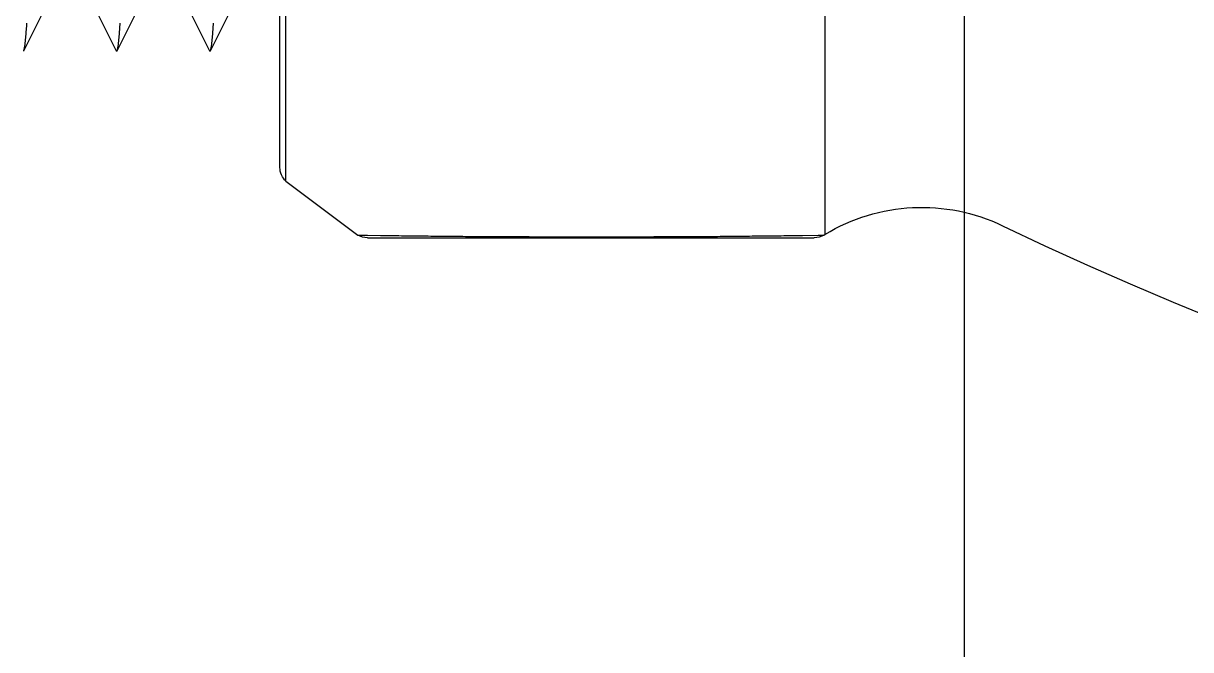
# Model space of a CAD drawing. Header units: millimetres. Extents: x 0 to 3800, y -67 to 2530.
# Drawn here: x 2282.29 to 2301.56, y 939.91 to 950.26 of the extents above; entities that cross this region are included whole.
import ezdxf

# ---------------------------------------------------------------- set-up
doc = ezdxf.new("R2010")
doc.units = ezdxf.units.MM
doc.layers.add('내부선 및 부속', color=4, linetype='Continuous')

msp = doc.modelspace()

# ---------------------------------------------------------------- linework, layer by layer
at = {"layer": '내부선 및 부속', "linetype": 'Continuous'}
for p, q in [((2295.52, 985.669), (2295.52, 946.768)), ((2286.625, 947.647), (2286.625, 984.789)), ((2286.525, 947.874), (2286.525, 984.562)), ((2297.818, 969.523), (2297.818, 933.882)), ((2282.298, 949.801), (2282.885, 950.974)), ((2283.237, 950.974), (2283.823, 949.801)), ((2283.838, 949.801), (2284.425, 950.974)), ((2284.776, 950.974), (2285.363, 949.801)), ((2285.378, 949.801), (2285.965, 950.974)), ((2282.291, 949.793), (2282.298, 949.801)), ((2283.823, 949.801), (2283.838, 949.801)), ((2285.363, 949.801), (2285.378, 949.801)), ((2286.625, 947.647), (2287.812, 946.758)), ((2287.812, 946.758), (2287.972, 946.755)), ((2287.971, 946.714), (2295.345, 946.714)), ((2287.972, 946.755), (2288.184, 946.752)), ((2295.149, 946.752), (2295.406, 946.756)), ((2295.406, 946.756), (2295.504, 946.758)), ((2295.504, 946.758), (2295.52, 946.768))]:
    msp.add_line(p, q, dxfattribs=at)
at = {"layer": '내부선 및 부속', "linetype": 'Continuous', "flags": 128}
for points in [[(2282.298, 949.8), (2282.307, 949.826), (2282.312, 949.853), (2282.316, 949.88), (2282.32, 949.906), (2282.323, 949.933), (2282.326, 949.96), (2282.329, 949.987), (2282.331, 950.014), (2282.334, 950.041), (2282.336, 950.068), (2282.338, 950.095), (2282.34, 950.122), (2282.342, 950.149), (2282.344, 950.176), (2282.346, 950.203), (2282.348, 950.23), (2282.349, 950.257)], [(2283.838, 949.8), (2283.847, 949.826), (2283.852, 949.853), (2283.856, 949.88), (2283.86, 949.906), (2283.863, 949.933), (2283.866, 949.96), (2283.869, 949.987), (2283.871, 950.014), (2283.873, 950.041), (2283.876, 950.068), (2283.878, 950.095), (2283.88, 950.122), (2283.882, 950.149), (2283.884, 950.176), (2283.886, 950.203), (2283.887, 950.23), (2283.889, 950.257)], [(2285.378, 949.8), (2285.387, 949.826), (2285.391, 949.853), (2285.396, 949.88), (2285.399, 949.906), (2285.403, 949.933), (2285.406, 949.96), (2285.408, 949.987), (2285.411, 950.014), (2285.413, 950.041), (2285.416, 950.068), (2285.418, 950.095), (2285.42, 950.122), (2285.422, 950.149), (2285.424, 950.176), (2285.426, 950.203), (2285.427, 950.23), (2285.429, 950.257)], [(2288.184, 946.752), (2288.228, 946.751), (2288.271, 946.75), (2288.315, 946.75), (2288.359, 946.749), (2288.403, 946.749), (2288.447, 946.748), (2288.49, 946.748), (2288.534, 946.747), (2288.578, 946.746), (2288.622, 946.746), (2288.666, 946.745), (2288.709, 946.745), (2288.753, 946.744), (2288.797, 946.744), (2288.841, 946.743), (2288.885, 946.743), (2288.928, 946.742), (2288.972, 946.742), (2289.016, 946.741), (2289.06, 946.741), (2289.104, 946.741), (2289.147, 946.74), (2289.191, 946.74), (2289.235, 946.739), (2289.279, 946.739), (2289.323, 946.738), (2289.367, 946.738), (2289.41, 946.738), (2289.454, 946.737), (2289.498, 946.737), (2289.542, 946.737), (2289.586, 946.736), (2289.629, 946.736), (2289.673, 946.736), (2289.717, 946.735), (2289.761, 946.735), (2289.805, 946.735), (2289.848, 946.734), (2289.892, 946.734), (2289.936, 946.734), (2289.98, 946.734), (2290.024, 946.733), (2290.067, 946.733), (2290.111, 946.733), (2290.155, 946.733), (2290.199, 946.732), (2290.243, 946.732), (2290.286, 946.732), (2290.33, 946.732), (2290.374, 946.732), (2290.418, 946.731), (2290.462, 946.731), (2290.505, 946.731), (2290.549, 946.731), (2290.593, 946.731), (2290.637, 946.731), (2290.681, 946.73), (2290.725, 946.73), (2290.768, 946.73), (2290.812, 946.73), (2290.856, 946.73), (2290.9, 946.73), (2290.944, 946.73), (2290.987, 946.73), (2291.031, 946.73), (2291.075, 946.729), (2291.119, 946.729), (2291.163, 946.729), (2291.206, 946.729), (2291.25, 946.729), (2291.294, 946.729), (2291.338, 946.729), (2291.382, 946.729), (2291.425, 946.729), (2291.469, 946.729), (2291.513, 946.729), (2291.557, 946.729), (2291.601, 946.729), (2291.644, 946.729), (2291.688, 946.729), (2291.732, 946.729), (2291.776, 946.729), (2291.82, 946.729), (2291.863, 946.729), (2291.907, 946.729), (2291.951, 946.729), (2291.995, 946.729), (2292.039, 946.729), (2292.083, 946.729), (2292.126, 946.729), (2292.17, 946.729), (2292.214, 946.729), (2292.258, 946.729), (2292.302, 946.73), (2292.345, 946.73), (2292.389, 946.73), (2292.433, 946.73), (2292.477, 946.73), (2292.521, 946.73), (2292.564, 946.73), (2292.564, 946.73), (2292.608, 946.73), (2292.652, 946.73), (2292.696, 946.731), (2292.74, 946.731), (2292.783, 946.731), (2292.827, 946.731), (2292.871, 946.731), (2292.915, 946.731), (2292.959, 946.732), (2293.002, 946.732), (2293.046, 946.732), (2293.09, 946.732), (2293.134, 946.733), (2293.178, 946.733), (2293.222, 946.733), (2293.265, 946.733), (2293.309, 946.733), (2293.353, 946.734), (2293.397, 946.734), (2293.441, 946.734), (2293.484, 946.735), (2293.528, 946.735), (2293.572, 946.735), (2293.616, 946.735), (2293.66, 946.736), (2293.703, 946.736), (2293.747, 946.736), (2293.791, 946.737), (2293.835, 946.737), (2293.879, 946.737), (2293.922, 946.738), (2293.966, 946.738), (2294.01, 946.739), (2294.054, 946.739), (2294.098, 946.739), (2294.141, 946.74), (2294.185, 946.74), (2294.229, 946.741), (2294.273, 946.741), (2294.317, 946.742), (2294.36, 946.742), (2294.404, 946.743), (2294.448, 946.743), (2294.492, 946.743), (2294.536, 946.744), (2294.579, 946.744), (2294.623, 946.745), (2294.667, 946.746), (2294.711, 946.746), (2294.755, 946.747), (2294.798, 946.747), (2294.842, 946.748), (2294.886, 946.748), (2294.93, 946.749), (2294.974, 946.749), (2295.017, 946.75), (2295.061, 946.751), (2295.105, 946.751), (2295.149, 946.752), (2295.149, 946.752)]]:
    msp.add_lwpolyline(points, dxfattribs=at)
for points in [[(2286.625, 947.647, -0.21004), (2286.525, 947.874)], [(2295.52, 946.768, -0.253503), (2298.451, 946.912)], [(2287.971, 946.714, -0.136614), (2287.812, 946.758)], [(2295.504, 946.758, -0.136614), (2295.345, 946.714)]]:
    msp.add_lwpolyline(points, format="xyb", dxfattribs=at)
at = {"layer": '내부선 및 부속', "linetype": 'Continuous'}
msp.add_arc((2324.252, 1000.669), 59.628, 244.36142, 291.25601, dxfattribs=at)

doc.saveas('drawing.dxf')
